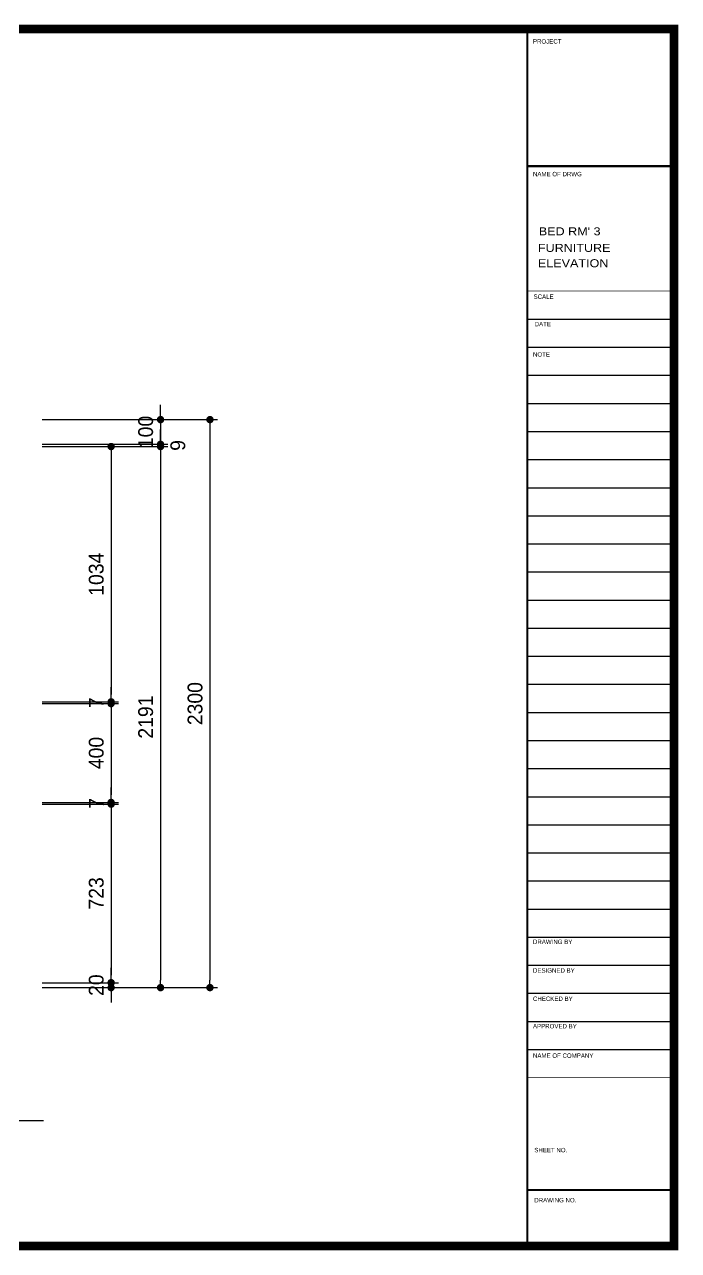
# Model space of a CAD drawing. Header units: millimetres. Extents: x -285 to 6878, y 504 to 5468.
# Drawn here: x 4231 to 6878, y 504 to 5468 of the extents above; entities that cross this region are included whole.
import ezdxf

# ---------------------------------------------------------------- set-up
doc = ezdxf.new("R2010")
doc.units = ezdxf.units.MM
doc.header["$LTSCALE"] = 30
doc.layers.add('DIM', color=8, linetype='Continuous')
doc.layers.add('SHEET', color=1, linetype='Continuous')
doc.styles.add('GHS', font='Dotum.ttf')
doc.styles.add('ROMANS', font='Dotum.ttf')
doc.dimstyles.new('50', dxfattribs={"dimscale": 50, "dimtxt": 2, "dimasz": 1, "dimexe": 1, "dimexo": 1, "dimgap": 1, "dimtad": 1, "dimdec": 0, "dimzin": 0, "dimdsep": 46, "dimtxsty": 'GHS', "dimblk": 'KIM', "dimblk1": 'DOT', "dimblk2": 'DOT', "dimsah": 1, "dimcen": 0, "dimclrd": 9, "dimclre": 9, "dimclrt": 3, "dimadec": 0, "dimazin": 0, "dimtfac": 1, "dimtdec": 0, "dimtix": 1, "dimtmove": 2, "dimatfit": 3, "dimldrblk": 'DOT', "dimfxl": 0, "dimtolj": 1, "dimtzin": 0, "dimarcsym": 0})

# ---------------------------------------------------------------- blocks, each defined once
blk = doc.blocks.new('_Dot')
at = {"color": 0, "linetype": 'ByBlock', "lineweight": -2}
blk.add_line((-0.5, 0), (-1, 0), dxfattribs=at)
at = {"color": 0, "linetype": 'ByBlock', "const_width": 0.5}
blk.add_lwpolyline([(-0.25, 0, 1), (0.25, 0, 1)], format="xyb", close=True, dxfattribs=at)
blk = doc.blocks.new('*D18')
at = {"layer": 'DEFPOINTS', "color": 0}
for p in [(4271.6, 3868.4), (4271.6, 1568.4), (4981.2, 1568.4)]:
    blk.add_point(p, dxfattribs=at)
at = {"layer": 'DIM', "color": 9, "lineweight": -2}
for p, q in [((4301.6, 3868.4), (5011.2, 3868.4)), ((4981.2, 3838.4), (4981.2, 1598.4)), ((4301.6, 1568.4), (5011.2, 1568.4))]:
    blk.add_line(p, q, dxfattribs=at)
at = {"layer": 'DIM', "color": 9, "lineweight": -2, "xscale": 30, "yscale": 30, "zscale": 30}
for p, rotation in [((4981.2, 3868.4), 90), ((4981.2, 1568.4), 270)]:
    blk.add_blockref('_Dot', p, dxfattribs=dict(at, rotation=rotation))
at = {"layer": 'DIM', "color": 3, "insert": (4921.2, 2718.4), "char_height": 60, "attachment_point": 5, "rotation": 90, "style": 'GHS'}
blk.add_mtext('\\A1;2300', dxfattribs=at)
blk = doc.blocks.new('KIM')
at = {"layer": 'DIM', "color": 4}
blk.add_line((-1.2, 0), (1.2, 0), dxfattribs=at)
for radius in [0.3, 0.15]:
    blk.add_circle((0, 0), radius, dxfattribs=at)
blk = doc.blocks.new('*D19')
at = {"layer": 'DEFPOINTS', "color": 0}
for p in [(4271.6, 3759.4), (4271.6, 1568.4), (4781.2, 1568.4)]:
    blk.add_point(p, dxfattribs=at)
at = {"layer": 'DIM', "color": 9, "lineweight": -2}
for p, q in [((4301.6, 3759.4), (4811.2, 3759.4)), ((4781.2, 3729.4), (4781.2, 1598.4)), ((4301.6, 1568.4), (4811.2, 1568.4))]:
    blk.add_line(p, q, dxfattribs=at)
at = {"layer": 'DIM', "color": 9, "lineweight": -2, "xscale": 30, "yscale": 30, "zscale": 30}
for p, rotation in [((4781.2, 3759.4), 90), ((4781.2, 1568.4), 270)]:
    blk.add_blockref('_Dot', p, dxfattribs=dict(at, rotation=rotation))
at = {"layer": 'DIM', "color": 3, "insert": (4721.2, 2663.9), "char_height": 60, "attachment_point": 5, "rotation": 90, "style": 'GHS'}
blk.add_mtext('\\A1;2191', dxfattribs=at)
blk = doc.blocks.new('*D20')
at = {"layer": 'DEFPOINTS', "color": 0}
for p in [(4271.6, 3868.4), (4271.6, 3768.4), (4781.2, 3768.4)]:
    blk.add_point(p, dxfattribs=at)
at = {"layer": 'DIM', "color": 9, "lineweight": -2}
for p, q in [((4781.2, 3898.4), (4781.2, 3928.4)), ((4301.6, 3868.4), (4811.2, 3868.4)), ((4781.2, 3868.4), (4781.2, 3768.4)), ((4301.6, 3768.4), (4811.2, 3768.4)), ((4781.2, 3738.4), (4781.2, 3708.4))]:
    blk.add_line(p, q, dxfattribs=at)
at = {"layer": 'DIM', "color": 9, "lineweight": -2, "xscale": 30, "yscale": 30, "zscale": 30}
for p, rotation in [((4781.2, 3868.4), 270), ((4781.2, 3768.4), 90)]:
    blk.add_blockref('_Dot', p, dxfattribs=dict(at, rotation=rotation))
at = {"layer": 'DIM', "color": 3, "insert": (4721.2, 3818.4), "char_height": 60, "attachment_point": 5, "rotation": 90, "style": 'GHS'}
blk.add_mtext('\\A1;100', dxfattribs=at)
blk = doc.blocks.new('*D21')
at = {"layer": 'DEFPOINTS', "color": 0}
for p in [(4271.6, 3768.4), (4271.6, 3759.4), (4781.2, 3759.4)]:
    blk.add_point(p, dxfattribs=at)
at = {"layer": 'DIM', "color": 9, "lineweight": -2}
for p, q in [((4781.2, 3798.4), (4781.2, 3828.4)), ((4301.6, 3768.4), (4811.2, 3768.4)), ((4301.6, 3759.4), (4811.2, 3759.4)), ((4781.2, 3768.4), (4781.2, 3759.4)), ((4781.2, 3729.4), (4781.2, 3699.4))]:
    blk.add_line(p, q, dxfattribs=at)
at = {"layer": 'DIM', "color": 9, "lineweight": -2, "xscale": 30, "yscale": 30, "zscale": 30}
for p, rotation in [((4781.2, 3768.4), 270), ((4781.2, 3759.4), 90)]:
    blk.add_blockref('_Dot', p, dxfattribs=dict(at, rotation=rotation))
at = {"layer": 'DIM', "color": 3, "insert": (4851.5, 3763.9), "char_height": 60, "attachment_point": 5, "rotation": 90, "style": 'GHS'}
blk.add_mtext('\\A1;9', dxfattribs=at)
blk = doc.blocks.new('*D22')
at = {"layer": 'DEFPOINTS', "color": 0}
for p in [(4271.6, 2311.4), (4271.6, 1588.4), (4581.2, 1588.4)]:
    blk.add_point(p, dxfattribs=at)
at = {"layer": 'DIM', "color": 9, "lineweight": -2}
for p, q in [((4301.6, 2311.4), (4611.2, 2311.4)), ((4581.2, 2281.4), (4581.2, 1618.4)), ((4301.6, 1588.4), (4611.2, 1588.4))]:
    blk.add_line(p, q, dxfattribs=at)
at = {"layer": 'DIM', "color": 9, "lineweight": -2, "xscale": 30, "yscale": 30, "zscale": 30}
for p, rotation in [((4581.2, 2311.4), 90), ((4581.2, 1588.4), 270)]:
    blk.add_blockref('_Dot', p, dxfattribs=dict(at, rotation=rotation))
at = {"layer": 'DIM', "color": 3, "insert": (4521.2, 1949.9), "char_height": 60, "attachment_point": 5, "rotation": 90, "style": 'GHS'}
blk.add_mtext('\\A1;723', dxfattribs=at)
blk = doc.blocks.new('*D23')
at = {"layer": 'DEFPOINTS', "color": 0}
for p in [(4271.6, 2318.4), (4271.6, 2311.4), (4581.2, 2311.4)]:
    blk.add_point(p, dxfattribs=at)
at = {"layer": 'DIM', "color": 9, "lineweight": -2}
for p, q in [((4581.2, 2348.4), (4581.2, 2378.4)), ((4301.6, 2318.4), (4611.2, 2318.4)), ((4301.6, 2311.4), (4611.2, 2311.4)), ((4581.2, 2318.4), (4581.2, 2311.4)), ((4581.2, 2281.4), (4581.2, 2251.4))]:
    blk.add_line(p, q, dxfattribs=at)
at = {"layer": 'DIM', "color": 9, "lineweight": -2, "xscale": 30, "yscale": 30, "zscale": 30}
for p, rotation in [((4581.2, 2318.4), 270), ((4581.2, 2311.4), 90)]:
    blk.add_blockref('_Dot', p, dxfattribs=dict(at, rotation=rotation))
at = {"layer": 'DIM', "color": 3, "insert": (4521.2, 2314.9), "char_height": 60, "attachment_point": 5, "rotation": 90, "style": 'GHS'}
blk.add_mtext('\\A1;7', dxfattribs=at)
blk = doc.blocks.new('*D24')
at = {"layer": 'DEFPOINTS', "color": 0}
for p in [(4271.6, 2725.4), (4271.6, 2718.4), (4581.2, 2718.4)]:
    blk.add_point(p, dxfattribs=at)
at = {"layer": 'DIM', "color": 9, "lineweight": -2}
for p, q in [((4581.2, 2755.4), (4581.2, 2785.4)), ((4301.6, 2725.4), (4611.2, 2725.4)), ((4301.6, 2718.4), (4611.2, 2718.4)), ((4581.2, 2725.4), (4581.2, 2718.4)), ((4581.2, 2688.4), (4581.2, 2658.4))]:
    blk.add_line(p, q, dxfattribs=at)
at = {"layer": 'DIM', "color": 9, "lineweight": -2, "xscale": 30, "yscale": 30, "zscale": 30}
for p, rotation in [((4581.2, 2725.4), 270), ((4581.2, 2718.4), 90)]:
    blk.add_blockref('_Dot', p, dxfattribs=dict(at, rotation=rotation))
at = {"layer": 'DIM', "color": 3, "insert": (4521.2, 2721.9), "char_height": 60, "attachment_point": 5, "rotation": 90, "style": 'GHS'}
blk.add_mtext('\\A1;7', dxfattribs=at)
blk = doc.blocks.new('*D25')
at = {"layer": 'DEFPOINTS', "color": 0}
for p in [(4271.6, 3759.4), (4271.6, 2725.4), (4581.2, 2725.4)]:
    blk.add_point(p, dxfattribs=at)
at = {"layer": 'DIM', "color": 9, "lineweight": -2}
for p, q in [((4301.6, 3759.4), (4611.2, 3759.4)), ((4581.2, 3729.4), (4581.2, 2755.4)), ((4301.6, 2725.4), (4611.2, 2725.4))]:
    blk.add_line(p, q, dxfattribs=at)
at = {"layer": 'DIM', "color": 9, "lineweight": -2, "xscale": 30, "yscale": 30, "zscale": 30}
for p, rotation in [((4581.2, 3759.4), 90), ((4581.2, 2725.4), 270)]:
    blk.add_blockref('_Dot', p, dxfattribs=dict(at, rotation=rotation))
at = {"layer": 'DIM', "color": 3, "insert": (4521.2, 3242.4), "char_height": 60, "attachment_point": 5, "rotation": 90, "style": 'GHS'}
blk.add_mtext('\\A1;1034', dxfattribs=at)
blk = doc.blocks.new('*D26')
at = {"layer": 'DEFPOINTS', "color": 0}
for p in [(4271.6, 2718.4), (4271.6, 2318.4), (4581.2, 2318.4)]:
    blk.add_point(p, dxfattribs=at)
at = {"layer": 'DIM', "color": 9, "lineweight": -2}
for p, q in [((4301.6, 2718.4), (4611.2, 2718.4)), ((4581.2, 2688.4), (4581.2, 2348.4)), ((4301.6, 2318.4), (4611.2, 2318.4))]:
    blk.add_line(p, q, dxfattribs=at)
at = {"layer": 'DIM', "color": 9, "lineweight": -2, "xscale": 30, "yscale": 30, "zscale": 30}
for p, rotation in [((4581.2, 2718.4), 90), ((4581.2, 2318.4), 270)]:
    blk.add_blockref('_Dot', p, dxfattribs=dict(at, rotation=rotation))
at = {"layer": 'DIM', "color": 3, "insert": (4521.2, 2518.4), "char_height": 60, "attachment_point": 5, "rotation": 90, "style": 'GHS'}
blk.add_mtext('\\A1;400', dxfattribs=at)
blk = doc.blocks.new('*D27')
at = {"layer": 'DEFPOINTS', "color": 0}
for p in [(4421.6, 1588.4), (4421.6, 1568.4), (4581.2, 1568.4)]:
    blk.add_point(p, dxfattribs=at)
at = {"layer": 'DIM', "color": 9, "lineweight": -2}
for p, q in [((4581.2, 1618.4), (4581.2, 1648.4)), ((4451.6, 1588.4), (4611.2, 1588.4)), ((4451.6, 1568.4), (4611.2, 1568.4)), ((4581.2, 1588.4), (4581.2, 1568.4)), ((4581.2, 1538.4), (4581.2, 1508.4))]:
    blk.add_line(p, q, dxfattribs=at)
at = {"layer": 'DIM', "color": 9, "lineweight": -2, "xscale": 30, "yscale": 30, "zscale": 30}
for p, rotation in [((4581.2, 1588.4), 270), ((4581.2, 1568.4), 90)]:
    blk.add_blockref('_Dot', p, dxfattribs=dict(at, rotation=rotation))
at = {"layer": 'DIM', "color": 3, "insert": (4521.2, 1578.4), "char_height": 60, "attachment_point": 5, "rotation": 90, "style": 'GHS'}
blk.add_mtext('\\A1;20', dxfattribs=at)

msp = doc.modelspace()

# ---------------------------------------------------------------- linework, layer by layer
at = {"layer": 'SHEET'}
for p, q in [((6266.4, 4275.3), (6860.4, 4275.3)), ((6266.4, 4161.5), (6860.4, 4161.5)), ((6266.4, 4047.8), (6860.4, 4047.8)), ((6266.4, 3934), (6860.4, 3934)), ((6266.4, 3820.3), (6860.4, 3820.3)), ((6266.4, 3706.6), (6860.4, 3706.6)), ((6266.4, 3592.8), (6860.4, 3592.8)), ((6266.4, 3479.1), (6860.4, 3479.1)), ((6266.4, 3365.3), (6860.4, 3365.3)), ((6266.4, 3251.6), (6860.4, 3251.6)), ((6266.4, 3137.8), (6860.4, 3137.8)), ((6266.4, 3024.1), (6860.4, 3024.1)), ((6266.4, 2910.3), (6860.4, 2910.3)), ((6266.4, 2796.6), (6860.4, 2796.6)), ((6266.4, 2682.8), (6860.4, 2682.8)), ((6266.4, 2569.1), (6860.4, 2569.1)), ((6266.4, 2455.4), (6860.4, 2455.4)), ((6266.4, 2341.6), (6860.4, 2341.6)), ((6266.4, 2227.9), (6860.4, 2227.9)), ((6266.4, 2114.1), (6860.4, 2114.1)), ((6266.4, 2000.4), (6860.4, 2000.4)), ((6266.4, 1886.6), (6860.4, 1886.6)), ((6266.4, 1772.9), (6860.4, 1772.9)), ((6266.4, 1659.1), (6860.4, 1659.1)), ((6266.4, 1545.4), (6860.4, 1545.4)), ((6266.4, 1431.7), (6860.4, 1431.7)), ((6266.4, 1317.9), (6860.4, 1317.9))]:
    msp.add_line(p, q, dxfattribs=at)
at = {"layer": 'SHEET', "color": 2}
msp.add_line((1959.7, 1030.2), (4306.8, 1030.2), dxfattribs=at)
at = {"layer": 'SHEET', "const_width": 35.4}
msp.add_lwpolyline([(6860.4, 5450.6), (-267.6, 5450.6), (-267.6, 521.7), (6860.4, 521.7)], close=True, dxfattribs=at)
at = {"layer": 'SHEET'}
for points, const_width in [([(6266.4, 5450.6), (6266.4, 521.7)], 8.85), ([(6266.4, 4894.6), (6860.4, 4894.6)], 8.85), ([(6266.4, 4389), (6860.4, 4389)], 2.53), ([(6266.4, 4275.3), (6860.4, 4275.3)], 2.53), ([(6266.4, 4161.5), (6860.4, 4161.5)], 2.53), ([(6266.4, 4047.8), (6860.4, 4047.8)], 2.53), ([(6266.4, 3934), (6860.4, 3934)], 2.53), ([(6266.4, 3820.3), (6860.4, 3820.3)], 2.53), ([(6266.4, 3706.6), (6860.4, 3706.6)], 2.53), ([(6266.4, 3592.8), (6860.4, 3592.8)], 2.53), ([(6266.4, 3479.1), (6860.4, 3479.1)], 2.53), ([(6266.4, 3365.3), (6860.4, 3365.3)], 2.53), ([(6266.4, 3251.6), (6860.4, 3251.6)], 2.53), ([(6266.4, 3137.8), (6860.4, 3137.8)], 2.53), ([(6266.4, 3024.1), (6860.4, 3024.1)], 2.53), ([(6266.4, 2910.3), (6860.4, 2910.3)], 2.53), ([(6266.4, 2796.6), (6860.4, 2796.6)], 2.53), ([(6266.4, 2682.8), (6860.4, 2682.8)], 2.53), ([(6266.4, 2569.1), (6860.4, 2569.1)], 2.53), ([(6266.4, 2455.4), (6860.4, 2455.4)], 2.53), ([(6266.4, 2341.6), (6860.4, 2341.6)], 2.53), ([(6266.4, 2227.9), (6860.4, 2227.9)], 2.53), ([(6266.4, 2114.1), (6860.4, 2114.1)], 2.53), ([(6266.4, 2000.4), (6860.4, 2000.4)], 2.53), ([(6266.4, 1886.6), (6860.4, 1886.6)], 2.53), ([(6266.4, 1772.9), (6860.4, 1772.9)], 2.53), ([(6266.4, 1659.1), (6860.4, 1659.1)], 2.53), ([(6266.4, 1545.4), (6860.4, 1545.4)], 2.53), ([(6266.4, 1431.7), (6860.4, 1431.7)], 2.53), ([(6266.4, 1317.9), (6860.4, 1317.9)], 2.53), ([(6266.4, 1204.2), (6860.4, 1204.2)], 2.53), ([(6860.4, 749.2), (6266.4, 749.2)], 8.85)]:
    msp.add_lwpolyline(points, dxfattribs=dict(at, const_width=const_width))

# ---------------------------------------------------------------- texts
at = {"layer": 'SHEET', "style": 'ROMANS'}
for s, height, p in [('PROJECT', 17.92, (6289, 5391.1)), ('NAME OF DRWG', 17.917, (6289, 4853.8)), ('SCALE', 17.92, (6291.3, 4357.4)), ('DATE', 17.92, (6296, 4246.3)), ('NOTE', 17.92, (6289, 4123.5)), ('DRAWING BY', 17.92, (6289, 1745)), ('DESIGNED BY', 17.917, (6289, 1628.9)), ('CHECKED BY', 17.92, (6289, 1514.4)), ('APPROVED BY', 17.917, (6289, 1403.3)), ('NAME OF COMPANY', 17.917, (6289, 1284.1)), ('SHEET NO.', 17.92, (6294.4, 901.6)), ('DRAWING NO.', 17.917, (6294.4, 698.9))]:
    msp.add_text(s, height=height, dxfattribs=at).set_placement(p)
at = {"layer": 'SHEET', "color": 3, "style": 'GHS', "width": 1.2}
for s, p in [("BED RM' 3", (6312.6, 4614.7)), ('FURNITURE', (6309, 4547.6)), ('ELEVATION', (6309, 4485.5))]:
    msp.add_text(s, height=32.4, dxfattribs=at).set_placement(p)

# ---------------------------------------------------------------- dimensions: what is measured, and where the dimension line sits
at = {"layer": 'DIM'}
for base, p1, p2, picture, middle in [((4781.2, 3768.4), (4271.6, 3868.4), (4271.6, 3768.4), '*D20', (4721.2, 3818.4)), ((4981.2, 1568.4), (4271.6, 3868.4), (4271.6, 1568.4), '*D18', (4921.2, 2718.4)), ((4781.2, 1568.4), (4271.6, 3759.4), (4271.6, 1568.4), '*D19', (4721.2, 2663.9)), ((4581.2, 2718.4), (4271.6, 2725.4), (4271.6, 2718.4), '*D24', (4521.2, 2721.9)), ((4581.2, 2318.4), (4271.6, 2718.4), (4271.6, 2318.4), '*D26', (4521.2, 2518.4)), ((4581.2, 2311.4), (4271.6, 2318.4), (4271.6, 2311.4), '*D23', (4521.2, 2314.9)), ((4581.2, 1568.4), (4421.6, 1588.4), (4421.6, 1568.4), '*D27', (4521.2, 1578.4))]:
    dim = msp.add_linear_dim(base=base, p1=p1, p2=p2, angle=270, dimstyle='50', override={"dimscale": 30, "dimcen": 0.09, "dimdle": 2, "dimtvp": 0.7}, dxfattribs=at)
    dim.commit()
    dim.dimension.update_dxf_attribs({"geometry": picture, "text_midpoint": middle})
dim = msp.add_linear_dim(base=(4781.2, 3759.4), p1=(4271.6, 3768.4), p2=(4271.6, 3759.4), angle=270, dimstyle='50', override={"dimscale": 30, "dimcen": 0.09, "dimdle": 2, "dimtvp": 0.7}, dxfattribs=at)
dim.commit()
dim.dimension.update_dxf_attribs({"geometry": '*D21', "text_midpoint": (4851.5, 3763.9), "dimtype": 160})
for base, p1, p2, text, picture, middle in [((4581.2, 2725.4), (4271.6, 3759.4), (4271.6, 2725.4), '1034', '*D25', (4521.2, 3242.4)), ((4581.2, 1588.4), (4271.6, 2311.4), (4271.6, 1588.4), '723', '*D22', (4521.2, 1949.9))]:
    dim = msp.add_linear_dim(base=base, p1=p1, p2=p2, angle=270, text=text, dimstyle='50', override={"dimscale": 30, "dimcen": 0.09, "dimdle": 2, "dimtvp": 0.7}, dxfattribs=at)
    dim.commit()
    dim.dimension.update_dxf_attribs({"geometry": picture, "text_midpoint": middle})

doc.saveas('drawing.dxf')
